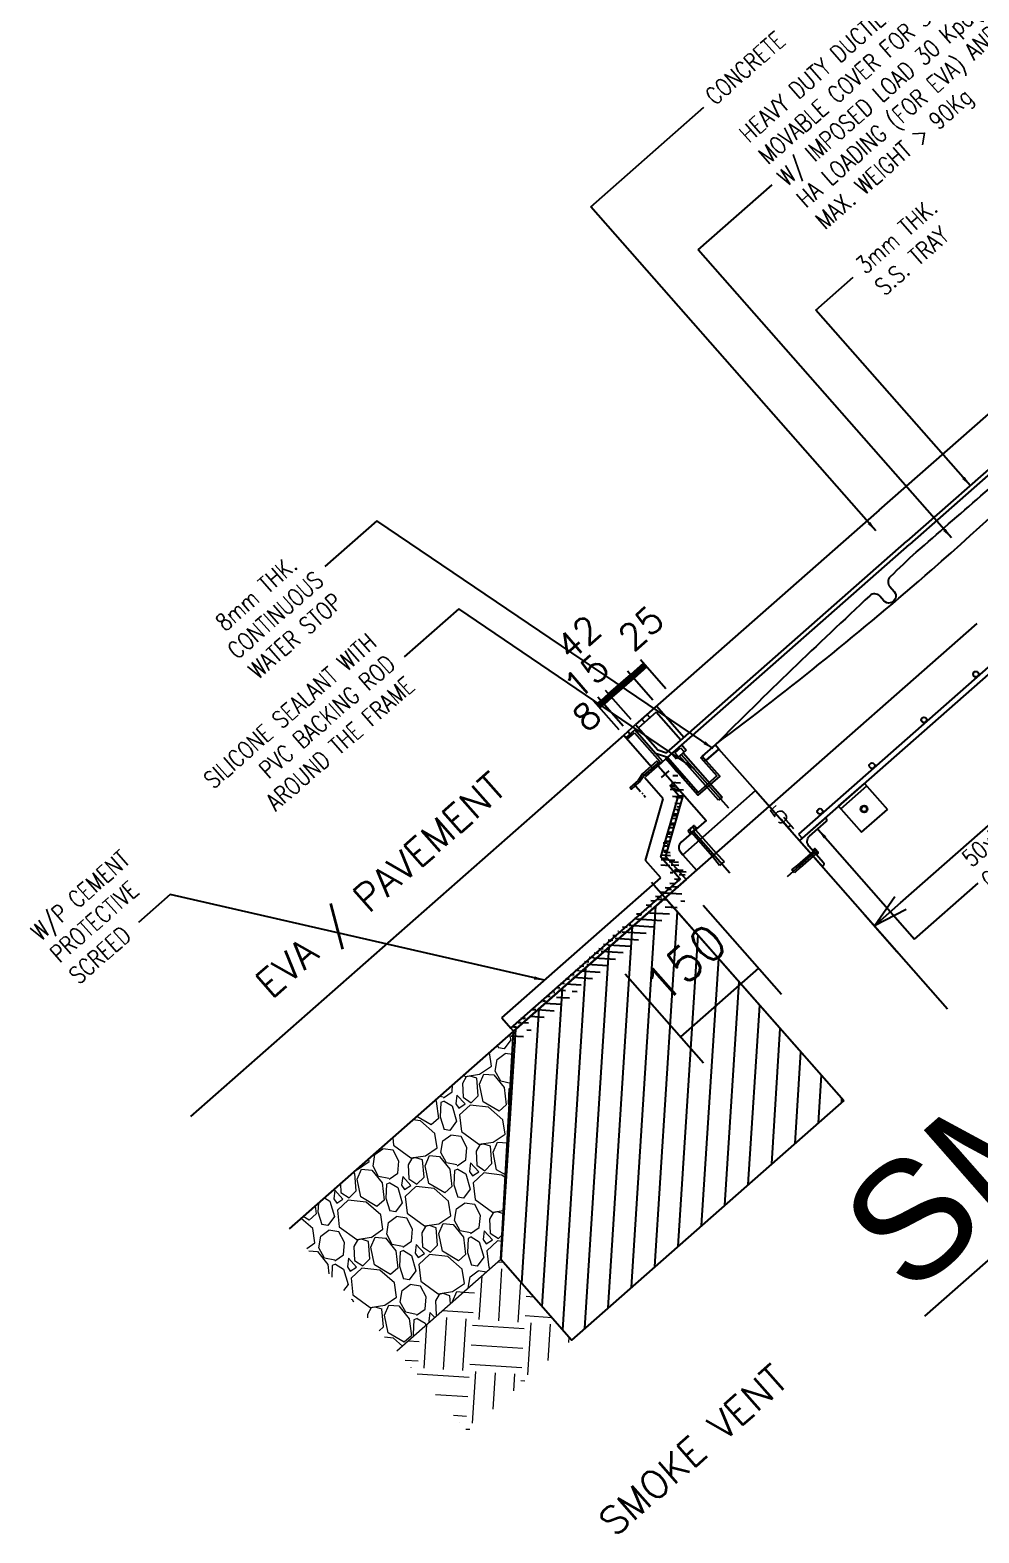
# Model space of a CAD drawing. Header units: millimetres. Extents: x 832728086 to 834530684, y 817551485 to 818349469.
# Drawn here: x 834490974 to 834492344, y 817820912 to 817823081 of the extents above; entities that cross this region are included whole.
import ezdxf

# ---------------------------------------------------------------- set-up
doc = ezdxf.new("R2010")
doc.units = ezdxf.units.MM
doc.header["$LTSCALE"] = 100
for name, pattern in [('CENTER2', [1.125, 0.75, -0.125, 0.125, -0.125]), ('Hidden', [9.524999999999999, 6.35, -3.175]), ('HIDDEN2', [4.762499999999999, 3.175, -1.5875])]:
    doc.linetypes.add(name, pattern=pattern)
for name, color, linetype in [('DETAIL', 3, 'Continuous'), ('DIM', 1, 'Continuous'), ('DLN0401_', 7, 'Continuous'), ('HATCH', 8, 'Continuous'), ('HATCH-1', 8, 'Continuous'), ('INTWALL', 7, 'Continuous'), ('MISC', 1, 'Continuous'), ('S_Dim', 1, 'Continuous'), ('SLAb', 3, 'Continuous'), ('STEEL', 6, 'Continuous'), ('TEXT', 7, 'Continuous'), ('TILE', 2, 'Continuous'), ('WATERPROOF', 2, 'Continuous')]:
    doc.layers.add(name, color=color, linetype=linetype)
doc.layers.add('HTCH-h', color=251, linetype='Continuous', lineweight=13)
doc.styles.add('romans', font='romans.shx')
doc.styles.get("Standard").update_dxf_attribs({"font": 'swiss.ttf'})
doc.styles.add('t-caad', font='romans.shx', dxfattribs={"width": 0.8})
doc.linetypes.add('2', pattern='A,0,-0.050412,0.142692,-0.012211,["I",romans,S=0.106667,R=0,X=0,Y=-0.05307899999999999],-0.1126', length=0.3179150000000001)
doc.dimstyles.new('10', dxfattribs={"dimtxt": 25, "dimasz": 15, "dimexe": 15, "dimexo": 10, "dimgap": 10, "dimtad": 1, "dimdec": 3, "dimrnd": 1, "dimdsep": 46, "dimtxsty": 'romans', "dimcen": 10, "dimclrt": 4, "dimaunit": 1, "dimadec": 4, "dimazin": 0, "dimtfac": 0.1875, "dimtdec": 3, "dimtix": 1, "dimtmove": 2, "dimatfit": 3, "dimfxl": 0, "dimtolj": 1, "dimarcsym": 0})
doc.dimstyles.new('DIM50', dxfattribs={"dimscale": 50, "dimtxt": 1.5, "dimasz": 1, "dimexe": 1, "dimexo": 1, "dimgap": 1, "dimtad": 1, "dimdec": 0, "dimrnd": 1, "dimzin": 12, "dimdsep": 46, "dimtxsty": 'romans', "dimblk": 'DIMARR', "dimcen": 1, "dimclrt": 2, "dimadec": 0, "dimazin": 3, "dimtfac": 1, "dimtdec": 0, "dimtix": 1, "dimtmove": 2, "dimatfit": 3, "dimldrblk": 'DIMARR', "dimfxl": 0, "dimtolj": 1, "dimtzin": 0, "dimarcsym": 0})

# ---------------------------------------------------------------- blocks, each defined once
blk = doc.blocks.new('*D60')
at = {"layer": 'Defpoints', "color": 0}
for p in [(834491912.9515682, 817821855.3489195), (834491800.3487238, 817821756.2499816), (834491913.3249946, 817821627.8787829)]:
    blk.add_point(p, dxfattribs=at)
at = {"layer": 'DIM', "color": 0, "lineweight": -2}
for p, q in [((834491945.9845475, 817821817.8146381), (834492058.9608183, 817821689.4434392)), ((834492025.927839, 817821726.9777207), (834491913.3249946, 817821627.8787829)), ((834491833.381703, 817821718.7157001), (834491946.3579738, 817821590.3445014))]:
    blk.add_line(p, q, dxfattribs=at)
at = {"layer": 'DIM', "color": 2, "insert": (834491920.076948, 817821733.729674), "char_height": 50, "attachment_point": 5, "rotation": 41.35019588645128, "style": 'romans'}
blk.add_mtext('\\A1;150', dxfattribs=at)
blk = doc.blocks.new('DIMARR')
for p, q in [((-0.999999999996362, 0.25), (3.637978807091713e-12, 0)), ((-0.999999999996362, 0), (3.637978807091713e-12, 0)), ((3.637978807091713e-12, 0), (-0.999999999996362, -0.25))]:
    blk.add_line(p, q)
blk = doc.blocks.new('*D61')
at = {"layer": 'Defpoints', "color": 0}
for p in [(834492895.2602952, 817822502.8662038), (834492943.4428352, 817822448.1179779), (834492145.1800619, 817821842.7394092)]:
    blk.add_point(p, dxfattribs=at)
at = {"layer": 'DIM', "color": 0, "lineweight": -2}
for p, q in [((834492928.2932744, 817822465.3319224), (834492976.4758146, 817822410.5836965)), ((834492230.8968835, 817821821.0241625), (834492905.9085538, 817822415.0849984)), ((834492178.2130413, 817821805.2051278), (834492226.3955815, 817821750.4569018))]:
    blk.add_line(p, q, dxfattribs=at)
at = {"layer": 'DIM', "color": 0, "lineweight": -2, "xscale": 50, "yscale": 50, "zscale": 50}
for p, rotation in [((834492943.4428352, 817822448.1179779), 41.35019604030392), ((834492193.3626021, 817821787.991183), 221.350196040304)]:
    blk.add_blockref('DIMARR', p, dxfattribs=dict(at, rotation=rotation))
at = {"layer": 'DIM', "color": 2, "insert": (834492518.8532497, 817822174.3560026), "char_height": 50, "attachment_point": 5, "rotation": 41.35019604030393, "style": 'romans'}
blk.add_mtext('\\A1;1000', dxfattribs=at)
blk = doc.blocks.new('*D62')
at = {"layer": 'Defpoints', "color": 0}
for p in [(834492068.4563578, 817821929.9180176), (834492083.6010239, 817821920.2778281), (834492079.8475958, 817821916.9745302)]:
    blk.add_point(p, dxfattribs=at)
at = {"layer": 'DIM', "color": 0, "lineweight": -2}
for p, q in [((834492073.2410002, 817821924.4813867), (834492058.5464642, 817821941.1783022)), ((834492076.9944283, 817821927.7846845), (834492062.2998924, 817821944.4816)), ((834492072.2097859, 817821933.2213155), (834492068.4563578, 817821929.9180176))]:
    blk.add_line(p, q, dxfattribs=at)
at = {"layer": 'DIM', "color": 4, "insert": (834492055.4682316, 817821948.4600933), "char_height": 25, "attachment_point": 5, "rotation": 41.35019490469084, "style": 'romans'}
blk.add_mtext('\\A1;5', dxfattribs=at)
blk = doc.blocks.new('*D66')
at = {"layer": 'Defpoints', "color": 0}
for p in [(834491843.2986602, 817822147.9162903), (834491898.8268702, 817822122.6623927), (834491880.0597295, 817822106.1459031)]:
    blk.add_point(p, dxfattribs=at)
at = {"layer": 'DIM', "color": 0, "lineweight": 200}
blk.add_line((834491862.0658009, 817822164.4327799), (834491843.2986602, 817822147.9162903), dxfattribs=at)
at = {"layer": 'DIM', "color": 0, "lineweight": -2}
for p, q in [((834491892.2202744, 817822130.169249), (834491855.4592052, 817822171.9396362)), ((834491873.4531337, 817822113.6527594), (834491836.6920644, 817822155.4231466))]:
    blk.add_line(p, q, dxfattribs=at)
at = {"layer": 'DIM', "color": 2, "insert": (834491856.274768, 817822217.616292), "char_height": 37.5, "attachment_point": 5, "rotation": 41.35019565127541, "style": 'romans'}
blk.add_mtext('\\A1;25', dxfattribs=at)
blk = doc.blocks.new('*D67')
at = {"layer": 'Defpoints', "color": 0}
for p in [(834491811.7698634, 817822120.1685871), (834491880.0597296, 817822106.1459032), (834491848.5309331, 817822078.3982006)]:
    blk.add_point(p, dxfattribs=at)
at = {"layer": 'DIM', "color": 0, "lineweight": 200}
blk.add_line((834491843.2986594, 817822147.91629), (834491811.7698634, 817822120.1685871), dxfattribs=at)
at = {"layer": 'DIM', "color": 0, "lineweight": -2}
for p, q in [((834491873.4531336, 817822113.6527594), (834491836.6920636, 817822155.4231462)), ((834491841.9243373, 817822085.9050568), (834491805.1632674, 817822127.6754433))]:
    blk.add_line(p, q, dxfattribs=at)
at = {"layer": 'DIM', "color": 2, "insert": (834491765.9709101, 817822203.9948379), "char_height": 37.5, "attachment_point": 5, "rotation": 41.35019658789784, "style": 'romans'}
blk.add_mtext('\\A1;42', dxfattribs=at)
blk = doc.blocks.new('*D68')
at = {"layer": 'Defpoints', "color": 0}
for p in [(834491800.5095787, 817822110.258693), (834491848.5309331, 817822078.3982006), (834491837.2706487, 817822068.4883064)]:
    blk.add_point(p, dxfattribs=at)
at = {"layer": 'DIM', "color": 0, "lineweight": -2}
for p, q in [((834491830.6640527, 817822075.9951626), (834491793.9029828, 817822117.7655492)), ((834491841.9243373, 817822085.9050568), (834491805.1632674, 817822127.6754433))]:
    blk.add_line(p, q, dxfattribs=at)
at = {"layer": 'DIM', "color": 0, "lineweight": 200}
blk.add_line((834491811.7698632, 817822120.1685871), (834491800.5095787, 817822110.258693), dxfattribs=at)
at = {"layer": 'DIM', "color": 2, "insert": (834491777.2358637, 817822148.0561359), "char_height": 37.5, "attachment_point": 5, "rotation": 41.35019658789784, "style": 'romans'}
blk.add_mtext('\\A1;15', dxfattribs=at)
blk = doc.blocks.new('*D69')
at = {"layer": 'Defpoints', "color": 0}
for p in [(834491794.5040938, 817822104.9734168), (834491831.2651638, 817822063.2030302), (834491837.2706487, 817822068.4883064)]:
    blk.add_point(p, dxfattribs=at)
at = {"layer": 'DIM', "color": 0, "lineweight": -2}
for p, q in [((834491830.6640527, 817822075.9951626), (834491793.9029826, 817822117.7655495)), ((834491824.6585679, 817822070.7098864), (834491787.8974979, 817822112.480273))]:
    blk.add_line(p, q, dxfattribs=at)
at = {"layer": 'DIM', "color": 0, "lineweight": 200}
blk.add_line((834491800.5095785, 817822110.2586933), (834491794.5040938, 817822104.9734168), dxfattribs=at)
at = {"layer": 'DIM', "color": 2, "insert": (834491777.7899852, 817822090.2637489), "char_height": 37.5, "attachment_point": 5, "rotation": 41.35019658789784, "style": 'romans'}
blk.add_mtext('\\A1;8', dxfattribs=at)

msp = doc.modelspace()

# ---------------------------------------------------------------- hatches: boundary and pattern name
at = {"layer": 'HATCH'}
h = msp.add_hatch(dxfattribs=at)
h.set_pattern_fill('ANSI31', color=1, scale=10)
h.set_pattern_definition([(86.35019582799566, (834261456.5050299, 817678850.0272275), (-31.68560372698276, 2.021142364262367), [])])
h.paths.add_polyline_path([(834492148.9489068, 817821535.7292299), (834491756.1099961, 817821190.0015622), (834491653.8049632, 817821306.2473866), (834491672.4102862, 817821635.6618803), (834491891.3922143, 817821828.3823804)])
at = {"layer": 'HATCH-1'}
h = msp.add_hatch(dxfattribs=at)
h.set_pattern_fill('AR-RROOF', color=256, scale=10, angle=176.3501958279956, style=0)
h.set_pattern_definition([(176.3501958279956, (746967577.9621644, -348256824.5634261), (-22.59195923263762, -8.579241110426945), [149.9999999999999, -19.99999999999999, 49.99999999999997, -9.999999999999993]), (176.3501958279956, (746967564.3708498, -348256828.7066332), (9.133065947248445, -13.90960482555888), [29.99999999999999, -3.299999999999998, 59.99999999999997, -7.499999999999996]), (176.3501958279956, (746967572.4312124, -348256832.7278961), (-52.32104087066651, -3.376193449736739), [79.99999999999994, -13.99999999999999, 39.99999999999997, -9.999999999999993])])
h.paths.add_polyline_path([(834491891.6899583, 817821888.5896167), (834491917.2104583, 817821977.6553458), (834491903.0062773, 817821993.7950866), (834491898.5021633, 817821989.831129), (834491910.538879, 817821976.1542072), (834491885.0183792, 817821887.0884784), (834491912.9515684, 817821855.3489195), (834491668.446329, 817821640.1659943), (834491672.4102863, 817821635.6618805), (834491921.4196393, 817821854.808763)])
at = {"layer": 'HTCH-h'}
h = msp.add_hatch(dxfattribs=at)
h.set_pattern_fill('GRAVEL', color=256, scale=100, angle=101.3501958279957)
h.set_pattern_definition([(329.3629833319957, (834548859.4824283, 817873525.5917382), (1039.842490137415, -607.2294423896385), [13.45359999999998, -1331.908804707367]), (286.3199365559956, (834548871.058101, 817873518.7358065), (-334.2104636239004, 1156.850623894154), [23.0868, -2285.592476122999]), (233.8606429059957, (834548877.5455052, 817873496.5792365), (881.6817107445736, 1196.92830233833), [16.2788, -1611.60325960997]), (8.623884833995618, (834548909.7319721, 817873463.2621037), (-1980.565751356335, -295.5660747689532), [21.02379999999999, -2081.355804162898]), (34.18385000599566, (834548930.5180722, 817873466.4145696), (-1078.128556595053, -726.387510530208), [20.6155, -2040.93731280883]), (98.62388483399553, (834548947.5720407, 817873477.9974087), (295.5660747689527, -1980.565751356335), [21.0238, -2081.3558041629]), (139.0444362946956, (834548944.4195747, 817873498.7835089), (1236.289335987872, -1077.770234197745), [27.80289999999999, -2752.484854891599]), (173.6055242028957, (834548923.4223366, 817873517.0075586), (-2294.737375758149, 253.3384619409608), [26.2488, -2598.63214968134]), (222.7797614429957, (834548897.3368298, 817873519.9309703), (-1117.131267847297, -1040.20081253472), [21.09499999999996, -2088.407310972895]), (276.5865541369956, (834548881.8537195, 817873505.6036085), (-118.4414233459611, 1098.167395817131), [24.08319999999999, -1180.076257879229]), (323.7476336259957, (834548884.6161584, 817873481.6793753), (1314.653080889672, -960.0454556463872), [31.1448, -3083.33750047949]), (240.1642706619956, (834548891.2287031, 817873560.522728), (-450.5019525860296, -804.3929330347075), [10.6301, -1052.38448127347]), (272.8194302179957, (834548885.9400462, 817873551.3015509), (-59.75819526894122, 1313.936436095064), [20.2237, -2002.1511416157]), (326.3501958279956, (834548886.9348216, 817873531.102283), (98.04426172657121, 19.68051682477531), [14.1421, -127.27925623731]), (304.5487863419957, (834548876.5471464, 817873521.8775227), (-294.4911075770361, 450.860274983335), [7.6158, -753.96151058639]), (33.15160531399566, (834548880.8661104, 817873515.6048398), (-274.4522683549729, -157.0858122008787), [10.7703, -527.74618071345]), (132.3139523600955, (834548889.8833159, 817873521.4946619), (-255.1300739274845, 254.7717515301856), [17.49289999999997, -565.6022894845291]), (262.9152470049956, (834548878.1072549, 817873534.4300548), (58.68322807702201, 215.7690402779329), [12.6491, -303.5786660168398]), (117.7397361619957, (834548892.2808102, 817873458.739168), (-490.9379534275033, 921.4010667914438), [17.72, -1754.28451466694]), (171.6963717698956, (834548884.0329093, 817873474.4226667), (1157.208946291819, -175.6913618338209), [14.86609999999998, -1471.740774731897]), (34.54878634199562, (834548858.4984025, 817873530.4939513), (-450.8602749833353, -294.4911075770356), [15.2315, -746.34581058639]), (84.96065549399566, (834548871.0437682, 817873539.1318794), (-97.32761693197187, -1039.484167740105), [17.72, -1754.2845146669]), (80.79415060799566, (834548953.0682524, 817873470.9410884), (-97.68593932927402, -529.5823422824462), [17.08799999999999, -837.3123745317497]), (36.12533639699566, (834548955.8020254, 817873487.8090013), (-980.0842948684724, -706.7069937054324), [14.3178, -1417.4643063276]), (168.1516053143957, (834548956.345859, 817873551.1549108), (-529.5823422824388, 97.6859393292711), [15.2315, -746.34581058639]), (118.7042204642956, (834548941.4388314, 817873554.2822942), (648.0237656284032, -1195.853335146403), [16.76309999999996, -1659.542361423998]), (170.7941506083957, (834548965.9893123, 817873503.1132226), (529.5823422824378, -97.68593932927396), [8.544, -845.85637453175]), (202.6601283019957, (834548957.5266901, 817873545.2722551), (-372.4965300815364, -176.766329025681), [5.09899999999999, -504.8029513592793]), (267.3139523599957, (834548952.8212821, 817873543.3077867), (39.00271125224882, 313.8133020045059), [20.61549999999999, -391.6950625617699]), (287.3592017849956, (834548951.8551724, 817873522.7149085), (-294.8494299743434, 960.7621004410062), [19.105, -1891.39231745428]), (45.04026335399569, (834548898.7072995, 817873523.2659085), (-176.4080066283778, -137.4052953761295), [14.42219999999999, -346.1329275463999]), (94.50742241499553, (834548908.8981695, 817873533.4711114), (-138.4802625680421, 1706.113483001378), [25.17939999999999, -2492.756262402829]), (162.2955917288957, (834548906.9193681, 817873558.5725924), (765.0318993851482, -254.4134291328726), [10.2956, -1019.2674140987]), (191.3501958279956, (834548897.1113588, 817873561.7035589), (-78.36374490180117, -117.7247785513544), [6, -94]), (221.6066329919956, (834548949.307455, 817873520.1636077), (607.5877647869385, 529.9406646797486), [13.8924, -1375.35199894498]), (149.3629833321956, (834548938.9197797, 817873510.9388474), (-1039.842490137411, 607.2294423896332), [26.90719999999999, -1318.45520470737]), (101.3501958279956, (834548915.7684343, 817873524.6507112), (-117.7247785513544, 78.36374490180116), [26, -73.99999999999999]), (66.65504229699575, (834548910.6515, 817873550.1422192), (489.5046638382581, 1118.206235039224), [15.81139999999998, -1565.327430084197]), (355.4047999269957, (834548916.9170163, 817873564.6592197), (411.8575637310889, -19.32219442747487), [14.5602, -713.45078892805]), (308.9961711919956, (834548931.4304336, 817873563.4927216), (1354.372436936537, -1666.035804557206), [23.7065, -2346.94741822594]), (276.7762745679956, (834548946.3482109, 817873545.0682834), (157.8024569955177, -1294.255919270283), [25.07989999999996, -2482.907340796884])])
h.paths.add_polyline_path([(834491348.4161769, 817821350.5227959), (834491672.4102863, 817821635.661881), (834491653.8049634, 817821306.2473867), (834491503.6678375, 817821174.1154699)])
h = msp.add_hatch(dxfattribs=at)
h.set_pattern_fill('EARTH', color=256, scale=300, angle=86.35019582799566)
h.set_pattern_definition([(86.35019582799566, (834548971.6966622, 817873474.6803867), (-70.07353077807969, 79.62223486120897), [74.99999999999994, -74.99999999999994]), (86.35019582799566, (834548943.6287061, 817873476.4707687), (-70.07353077807969, 79.62223486120897), [74.99999999999994, -74.99999999999994]), (86.35019582799566, (834548915.5607501, 817873478.2611507), (-70.07353077807969, 79.62223486120897), [74.99999999999994, -74.99999999999994]), (176.3501958279956, (834548906.8015587, 817873488.21393), (-79.62223486120897, -70.07353077807966), [74.99999999999994, -74.99999999999994]), (176.3501958279956, (834548908.5919408, 817873516.2818861), (-79.62223486120897, -70.07353077807966), [74.99999999999994, -74.99999999999994]), (176.3501958279956, (834548910.3823228, 817873544.3498422), (-79.62223486120897, -70.07353077807966), [74.99999999999994, -74.99999999999994])])
h.paths.add_polyline_path([(834491653.8049634, 817821306.2473867), (834491503.6678375, 817821174.1154699), (834491605.9728703, 817821057.8696456), (834491756.1099962, 817821190.0015624)])
at = {"layer": 'S_Dim'}
h = msp.add_hatch(dxfattribs=at)
h.set_pattern_fill('ANSI31', color=256, scale=20, angle=41.35019582799567)
h.set_pattern_definition([(86.35019582799566, (834546317.4688022, 817871138.761055), (-2.494929427321478, 0.1591450680521549), [])])
edge = h.paths.add_edge_path()
edge.add_line((834491908.0979698, 817822010.7141472), (834491892.1344656, 817822028.8529489))
edge.add_line((834491892.1344656, 817822028.8529489), (834491894.3865224, 817822030.8349278))
edge.add_line((834491894.3865224, 817822030.8349278), (834491910.3500267, 817822012.696126))
edge.add_arc((834491857.7763145, 817821968.4198825), 68.7341323557478, 400.1032308375387, 411.2324132561381)
edge.add_arc((834491900.1035016, 817822021.1934843), 1.084089852556592, 48.97586889380187, 100.9448046925664)
edge.add_arc((834491901.4227384, 817822022.0617073), 1.537627832590114, 172.6710796053999, 212.4933578094806)
edge.add_arc((834491960.1664361, 817822058.4473155), 70.63696288606852, 211.7895669036399, 222.5126838740668)

# ---------------------------------------------------------------- linework, layer by layer
at = {"layer": 'DETAIL', "color": 1, "linetype": 'Hidden', "ltscale": 5}
msp.add_line((834492341.34929, 817822224.3783104), (834492041.5293403, 817821960.5142968), dxfattribs=at)
at = {"layer": 'HATCH', "color": 1, "elevation": -0.0005499784795256896}
msp.add_lwpolyline([(834492148.9489068, 817821535.7292299), (834491756.1099961, 817821190.0015622), (834491653.8049632, 817821306.2473866), (834491672.4102862, 817821635.6618803), (834491891.3922143, 817821828.3823804)], close=True, dxfattribs=at)
at = {"layer": 'HTCH-h'}
msp.add_line((834491653.8049634, 817821306.2473867), (834491503.6678375, 817821174.1154699), dxfattribs=at)
at = {"layer": 'MISC', "linetype": 'Hidden'}
for p, q in [((834491915.0303773, 817822049.0030663), (834491921.6369731, 817822041.4962102)), ((834491900.7673503, 817822036.4505342), (834491907.3739462, 817822028.943678)), ((834491904.9314874, 817822037.7735186), (834491913.1890293, 817822045.0407737)), ((834491904.9314874, 817822037.7735186), (834491910.3766887, 817822031.5863163)), ((834491921.6369731, 817822041.4962102), (834491907.3739462, 817822028.943678)), ((834491913.1890293, 817822045.0407737), (834491918.6342306, 817822038.8535718)), ((834491914.5054597, 817822035.219944), (834491982.4087508, 817821958.0636808)), ((834491932.2269824, 817821924.2652341), (834491984.7611152, 817821864.5724369)), ((834492107.0544393, 817821893.6284882), (834492067.2592412, 817821858.6057329))]:
    msp.add_line(p, q, dxfattribs=at)
at = {"layer": 'MISC', "linetype": 'Hidden', "ltscale": 0.5}
for p, q in [((834491968.0341245, 817821969.0993571), (834491911.8780599, 817822032.9076356)), ((834491917.1328593, 817822037.5322528), (834491973.2889241, 817821973.7239742)), ((834491973.2889241, 817821973.7239742), (834491968.0341245, 817821969.0993571))]:
    msp.add_line(p, q, dxfattribs=at)
at = {"layer": 'MISC'}
for p, q in [((834491924.4195706, 817821924.0547048), (834491927.0622089, 817821921.0519623)), ((834491931.6411102, 817821931.742316), (834491924.8849394, 817821925.7963798)), ((834491937.1964649, 817821929.9708667), (834491925.9361805, 817821920.0609729)), ((834491925.9361805, 817821920.0609729), (834491926.5968401, 817821919.3102872)), ((834491937.8571246, 817821929.220181), (834491926.5968401, 817821919.3102872)), ((834491926.6716275, 817821926.0366836), (834491929.3142658, 817821923.033941)), ((834491931.1757413, 817821930.000641), (834491933.8183796, 817821926.9978986)), ((834491933.4277982, 817821931.9826198), (834491936.0704365, 817821928.9798772)), ((834491937.1964649, 817821929.9708667), (834491937.8571246, 817821929.220181)), ((834492104.2515985, 817821897.822356), (834492103.7511414, 817821897.3819163)), ((834492110.3577373, 817821889.87506), (834492103.7511414, 817821897.3819163)), ((834492110.8581944, 817821890.3154997), (834492104.2515985, 817821897.822356)), ((834492106.9140865, 817821898.8334293), (834492104.912258, 817821897.0716703)), ((834492108.2354057, 817821897.3320581), (834492106.2335773, 817821895.570299)), ((834492112.0391606, 817821894.0190696), (834492108.0752032, 817821898.5231833)), ((834492110.878044, 817821894.3293155), (834492108.8762156, 817821892.5675566)), ((834492112.1993631, 817821892.8279443), (834492110.1975348, 817821891.0661854)), ((834492110.8581944, 817821890.3154997), (834492110.3577373, 817821889.87506))]:
    msp.add_line(p, q, dxfattribs=at)
at = {"layer": 'MISC', "linetype": 'Hidden', "ltscale": 0.5}
for points in [[(834491934.854382, 817821926.5775427), (834491964.5898981, 817821892.7900594), (834491976.2625005, 817821880.7794434), (834491969.7652769, 817821875.0613999), (834491959.3350986, 817821888.1654425), (834491929.5995826, 817821921.9529256)], [(834492108.5959784, 817821891.8768883), (834492086.0709896, 817821872.0532109), (834492078.0639122, 817821864.2714759), (834492074.2518833, 817821868.6029583), (834492082.9879115, 817821875.5564106), (834492105.5129002, 817821895.3800879)]]:
    msp.add_lwpolyline(points, dxfattribs=at)
at = {"layer": 'MISC'}
for radius in [5, 4]:
    msp.add_circle((834492178.369574, 817821956.3911484), radius, dxfattribs=at)
for centre, radius, start, end in [((834491925.9585114, 817821924.5765157), 1.625000000000022, 63.97006240434159, 198.7303266395174), ((834491931.5663227, 817821925.0159198), 5.000000000000023, 94.4802984061091, 168.2200964057484), ((834491932.714682, 817821930.5224519), 1.625000000000022, 63.97006240434159, 198.7303266395174), ((834492107.2619604, 817821897.8074688), 1.083333333333348, 333.9700624048865, 108.7303266395447), ((834492107.5548965, 817821894.0689278), 3.333333333333349, 4.480298406174147, 78.22009640600916), ((834492111.2259178, 817821893.303355), 1.083333333333348, 333.9700624048865, 108.7303266395447)]:
    msp.add_arc(centre, radius, start, end, dxfattribs=at)
at = {"layer": 'S_Dim'}
msp.add_lwpolyline([(834491908.0979698, 817822010.7141472), (834491892.1344656, 817822028.8529489), (834491894.3865224, 817822030.8349278), (834491910.3500267, 817822012.696126, 0.04859842497049353), (834491900.815073, 817822022.0113577, 0.2307254279806349), (834491899.8976728, 817822022.2578552, 0.1755275223259087), (834491900.1258205, 817822021.2356908, 0.04682259662304953), (834491908.0979698, 817822010.7141472, 0.2399145852774907)], format="xyb", dxfattribs=at)
msp.add_lwpolyline([(834491672.410286, 817821635.6618807), (834491348.4161769, 817821350.5227959)], dxfattribs=at)
msp.add_ellipse((834491909.2239983, 817822011.7051365), major_axis=(9.306053200644598, -10.57416039045115), ratio=0.1064886858618695, dxfattribs=at)
at = {"layer": 'SLAb'}
for p, q in [((834492021.7095528, 817821983.0348656), (834492299.0860329, 817821667.8611462)), ((834492041.5293403, 817821960.5142968), (834491672.4102864, 817821635.6618804)), ((834491916.6135647, 817821890.5425237), (834491936.4333521, 817821868.0219549)), ((834491871.5724267, 817821850.9029491), (834492148.9489068, 817821535.7292297))]:
    msp.add_line(p, q, dxfattribs=at)
at = {"layer": 'STEEL', "color": 0}
for p, q in [((834492733.9901086, 817822777.7416674), (834492239.9159516, 817822342.9194006)), ((834492740.5545174, 817822775.5261455), (834492243.8799092, 817822338.4152868)), ((834491893.0230162, 817822037.6276335), (834492239.9159516, 817822342.9194006)), ((834491894.3865224, 817822030.8349278), (834492243.8799092, 817822338.4152868)), ((834491837.2706486, 817822068.4883066), (834491848.5309331, 817822078.3982006)), ((834491847.3301172, 817822070.680815), (834491840.5739466, 817822064.7348785)), ((834491877.331688, 817822036.5910224), (834491847.3301172, 817822070.680815)), ((834491848.5309331, 817822078.3982006), (834491880.7736628, 817822041.7618535)), ((834491840.5739466, 817822064.7348785), (834491837.2706486, 817822068.4883066)), ((834491894.3865224, 817822030.8349278), (834491877.331688, 817822036.5910224)), ((834491880.7736628, 817822041.7618535), (834491893.0230162, 817822037.6276335))]:
    msp.add_line(p, q, dxfattribs=at)
at = {"layer": 'STEEL'}
for p, q in [((834492528.4783244, 817822311.803175), (834492083.6010239, 817821920.277828)), ((834491882.3755524, 817822020.2643744), (834491892.1344656, 817822028.852949)), ((834491968.2577833, 817822042.5625486), (834491969.3839536, 817822042.4907131)), ((834492141.4342948, 817821960.5185136), (834492178.9685762, 817821993.5514928)), ((834492144.7375926, 817821956.7650856), (834492182.2718741, 817821989.7980647)), ((834492178.9685762, 817821993.5514928), (834492212.0015552, 817821956.0172113)), ((834492141.4342947, 817821960.5185137), (834492174.4672738, 817821922.9842322)), ((834492174.4672738, 817821922.9842322), (834492212.0015553, 817821956.0172114)), ((834492083.601024, 817821920.2778281), (834492088.8863007, 817821914.2723428)), ((834491916.6135646, 817821890.5425239), (834491913.3102667, 817821894.2959518))]:
    msp.add_line(p, q, dxfattribs=at)
at = {"layer": 'STEEL', "color": 9, "linetype": 'HIDDEN2', "ltscale": 0.8}
for p, q in [((834491878.0182021, 817822096.3565125), (834491852.4948906, 817822073.8940868)), ((834491869.0099745, 817822088.4285977), (834491865.0460169, 817822092.9327112)), ((834491913.6938195, 817822055.8194888), (834491878.0182021, 817822096.3565125)), ((834491918.1979333, 817822059.7834462), (834491878.5583583, 817822104.824584)), ((834491861.5031182, 817822081.8220018), (834491857.5391607, 817822086.3261155))]:
    msp.add_line(p, q, dxfattribs=at)
at = {"layer": 'STEEL', "color": 3, "linetype": 'CENTER2', "ltscale": 0.2}
for p, q in [((834491896.3662059, 817822011.3938347), (834491885.4179587, 817822001.7585571)), ((834491845.6969757, 817821993.2127624), (834491862.9284652, 817821973.6331908))]:
    msp.add_line(p, q, dxfattribs=at)
at = {"layer": 'STEEL'}
for points in [[(834492253.7898029, 817822327.1550024, -0.002767715747079294), (834492441.1045284, 817822489.4652658, -0.4078325418431395), (834492455.0525049, 817822488.4225498), (834492461.3538839, 817822481.2625012, 0.9999999999999999), (834492476.3675965, 817822494.475693), (834492470.7077233, 817822500.9068197, -0.4220572774229585), (834492471.8114371, 817822515.1932329, -0.009424725489525075), (834492713.6517437, 817822709.2219919), (834492734.6709415, 817822727.7204603), (834492757.7940267, 817822701.4464632), (834492784.8187095, 817822725.2302083), (834492740.5545174, 817822775.5261455), (834492243.8799092, 817822338.4152868)], [(834492253.7898029, 817822327.1550024, 0.01323815850796115), (834492216.176433, 817822291.5116936, 0.4078325418431395), (834492215.4384985, 817822277.5442759), (834492221.7398775, 817822270.3842274, -0.9999999999999999), (834492206.7261649, 817822257.1710356), (834492201.0662917, 817822263.6021625, 0.4220572774229585), (834492186.7554299, 817822264.3225945, 0.009424725489525075), (834491963.5715095, 817822049.095201), (834491942.5523118, 817822030.5967326), (834491965.6753973, 817822004.3227357), (834491938.6507145, 817821980.5389906), (834491894.3865224, 817822030.8349278), (834492243.8799092, 817822338.4152868)]]:
    msp.add_lwpolyline(points, format="xyb", dxfattribs=at)
msp.add_lwpolyline([(834492533.7636012, 817822305.7976899), (834492088.8863007, 817821914.2723429)], dxfattribs=at)
at = {"layer": 'STEEL', "ltscale": 4}
msp.add_lwpolyline([(834491847.0600393, 817822066.4467794), (834491883.3963163, 817822025.1590698), (834491861.626433, 817822005.9999418), (834491863.6084118, 817822003.747885), (834491887.6303519, 817822024.8889916), (834491847.3301173, 817822070.680815), (834491834.5684617, 817822059.4496019), (834491836.5504403, 817822057.197545)], close=True, dxfattribs=at)
at = {"layer": 'STEEL', "color": 0}
for points in [[(834491916.6135647, 817821890.5425237), (834492021.7095528, 817821983.0348656), (834491968.8567861, 817822043.0897161), (834491950.0896454, 817822026.5732263), (834491969.9094329, 817822004.0526575), (834491938.3806365, 817821976.3049549), (834491892.1344656, 817822028.8529489), (834491880.8741812, 817822018.9430552), (834491950.2434374, 817821940.1210642), (834491914.2105272, 817821908.4094039, 0.414213562373095), (834491913.3102667, 817821894.2959518, 1.192092913271381e-08)], [(834492118.1658517, 817821873.4347634), (834492119.6672232, 817821874.7560827, 0.4142135626723716), (834492119.9373013, 817821878.9901183), (834492098.7961942, 817821903.0120585, -0.4142135630714069), (834492099.6964546, 817821917.1255107), (834492123.7183949, 817821938.2666173, 0.4142135643682716), (834492123.988473, 817821942.5006529), (834492122.6671541, 817821944.0020242), (834492085.1328725, 817821910.969045)]]:
    msp.add_lwpolyline(points, format="xyb", close=True, dxfattribs=at)
at = {"layer": 'STEEL', "linetype": '2', "ltscale": 0.5, "const_width": 2}
msp.add_lwpolyline([(834491800.3487238, 817821756.2499818), (834491912.9515681, 817821855.3489194), (834491885.0183791, 817821887.0884783), (834491910.5388792, 817821976.1542072), (834491898.5021634, 817821989.831129), (834491903.0062772, 817821993.7950866), (834491880.8741812, 817822018.9430552)], dxfattribs=at)
at = {"layer": 'STEEL', "color": 0}
msp.add_lwpolyline([(834491854.2871352, 817821995.5444632), (834491860.7099478, 817822005.1933664), (834491881.3320413, 817822023.3423533), (834491879.3500625, 817822025.5944101), (834491858.4314792, 817822007.1844898), (834491852.0086676, 817821997.5355879), (834491840.6072354, 817821987.5014735), (834491842.5892142, 817821985.2494165)], close=True, dxfattribs=at)
for centre in [(834492339.944928, 817822151.208127), (834492339.944928, 817822151.208127), (834492264.8763651, 817822085.1421686), (834492189.8078022, 817822019.0762103), (834492114.7392392, 817821953.0102519)]:
    msp.add_circle(centre, 4, dxfattribs=at)
at = {"layer": 'STEEL'}
for centre, radius, start, end in [((834484459.6353879, 817831125.3190444), 11787.85047972805, 311.5366916342882, 314.4324220202426), ((834488787.8044118, 817826304.4961029), 5309.481885999331, 306.7569125749102, 311.0717513392918)]:
    msp.add_arc(centre, radius, start, end, dxfattribs=at)
at = {"layer": 'TILE'}
for p, q in [((834492200.2763766, 817822387.9605384), (834492699.2030417, 817822827.0533757)), ((834492200.2763766, 817822387.9605384), (834491848.5309331, 817822078.3982006)), ((834491831.2651637, 817822063.2030302), (834491205.7137071, 817821512.6708915)), ((834491831.2651635, 817822063.2030301), (834491205.7137071, 817821512.6708915)), ((834491831.2651637, 817822063.2030302), (834491874.8686962, 817822013.6577786))]:
    msp.add_line(p, q, dxfattribs=at)
at = {"layer": 'WATERPROOF'}
for p, q in [((834491888.3002815, 817821971.1504133), (834491861.3563546, 817822001.7659059)), ((834491862.7797817, 817821882.0846846), (834491888.3002815, 817821971.1504133)), ((834491884.724664, 817821857.1494404), (834491862.7797817, 817821882.0846846)), ((834491655.2331372, 817821655.1797067), (834491884.724664, 817821857.1494404)), ((834491655.2331372, 817821655.1797067), (834491668.446329, 817821640.1659943))]:
    msp.add_line(p, q, dxfattribs=at)
for points in [[(834491840.5739466, 817822064.7348785), (834491834.5684617, 817822059.4496019), (834491831.2651637, 817822063.2030302), (834491837.2706486, 817822068.4883068)], [(834491950.0896454, 817822026.5732263), (834491968.8567861, 817822043.0897161), (834491963.5715095, 817822049.095201), (834491944.8043686, 817822032.5787114)], [(834491672.4102861, 817821635.6618807), (834491668.446329, 817821640.1659943), (834491912.9515681, 817821855.3489194), (834491885.0183791, 817821887.0884783), (834491910.5388792, 817821976.1542072), (834491898.5021634, 817821989.831129), (834491903.0062773, 817821993.7950866), (834491917.2104582, 817821977.6553457), (834491891.6899583, 817821888.5896167), (834491921.4196395, 817821854.8087633), (834491672.4102863, 817821635.6618805)]]:
    msp.add_lwpolyline(points, close=True, dxfattribs=at)

# ---------------------------------------------------------------- texts
at = {"layer": 'DLN0401_', "color": 3}
msp.add_text("%%USMOKE VENT SECTION DETAIL 'X' - 'X'", height=168.7499999999999, rotation=41.35019467261039, dxfattribs=at).set_placement((834492243.6097425, 817821249.6796539))
at = {"layer": 'INTWALL', "color": 3, "style": 'romans'}
for s, p in [('EVA / PAVEMENT', (834491322.4845395, 817821681.3931445)), ('EVA / PAVEMENT', (834491322.4845395, 817821681.3931445)), ('SMOKE VENT', (834491818.1863934, 817820904.4227023))]:
    msp.add_text(s, height=40, rotation=41.35019658668386, dxfattribs=at).set_placement(p)
at = {"layer": 'TEXT', "char_height": 25, "attachment_point": 1, "rotation": 41.35019582799567, "style": 't-caad'}
for s, insert in [('HEAVY DUTY DUCTILE IRON\\PMOVABLE COVER FOR SOMKE VENT\\PW/ IMPOSED LOAD 30 Kpa(FOR PEDESTRIAN)\\PHA LOADING (FOR EVA) AND\\PMAX. WEIGHT > 90Kg', (834491995.6345667, 817822935.5659047, 0.0005499784795256896)), ('CONCRETE', (834491946.6587864, 817822989.9173319, 0.0005499784795256896)), ('3mm THK.  \\PS.S. TRAY', (834492163.8925245, 817822746.305493, 0.0005499784795256896))]:
    msp.add_mtext(s, dxfattribs=dict(at, insert=insert))
at = {"layer": 'TEXT', "char_height": 25, "rotation": 41.35019582799567, "style": 't-caad'}
for s, insert, width, attachment_point in [('8mm THK.  CONTINUOUS WATER STOP', (834491355.9018291, 817822332.9352474), 183.8095238208771, 3), ('SILICONE SEALANT WITH PVC BACKING ROD AROUND THE FRAME', (834491459.9032283, 817822212.1246024, -0.0005499784795256896), 368.7679371217091, 3), ('50x50x5mm THK. GMS. BRACKET AT CORNER', (834492317.2187395, 817821889.9388636), 265.7142857313156, 1), ('W/P CEMENT PROTECTIVE SCREED', (834490972.807858, 817821783.4441907, -0.0005499784795256896), 196.1904761791229, 1)]:
    msp.add_mtext(s, dxfattribs=dict(at, insert=insert, width=width, attachment_point=attachment_point))

# ---------------------------------------------------------------- dimensions: what is measured, and where the dimension line sits
at = {"layer": 'DIM'}
dim = msp.add_aligned_dim(p1=(834492145.180062, 817821842.7394092), p2=(834492895.2602949, 817822502.8662038), distance=-72.93096346349388, text='1000', dimstyle='DIM50', override={"dimtxt": 1}, dxfattribs=at)
dim.commit()
dim.dimension.update_dxf_attribs({"geometry": '*D61', "text_midpoint": (834492518.8532497, 817822174.3560026)})
for base, p1, p2, angle, picture, middle, dimtype in [((834491843.2986602, 817822147.9162903), (834491898.8268703, 817822122.6623927), (834491880.0597296, 817822106.1459032), 221.35019565127538, '*D66', (834491856.274768, 817822217.616292), 161), ((834491811.7698634, 817822120.1685871), (834491880.0597296, 817822106.1459032), (834491848.5309333, 817822078.3982006), 41.35019658789784, '*D67', (834491765.9709101, 817822203.9948379), 160), ((834491794.5040938, 817822104.9734168), (834491837.2706487, 817822068.4883065), (834491831.2651638, 817822063.2030301), 41.35019658789784, '*D69', (834491777.7899852, 817822090.2637489), 160)]:
    dim = msp.add_linear_dim(base=base, p1=p1, p2=p2, angle=angle, dimstyle='DIM50', override={"dimtxt": 0.75, "dimasz": 0.2, "dimexe": 0.2, "dimexo": 0.2, "dimgap": 0.5, "dimlwd": 200}, dxfattribs=at)
    dim.commit()
    dim.dimension.update_dxf_attribs({"geometry": picture, "text_midpoint": middle, "dimtype": dimtype})
dim = msp.add_linear_dim(base=(834491800.5095787, 817822110.258693), p1=(834491848.5309333, 817822078.3982006), p2=(834491837.2706487, 817822068.4883065), angle=41.35019658789784, dimstyle='DIM50', override={"dimtxt": 0.75, "dimasz": 0.2, "dimexe": 0.2, "dimexo": 0.2, "dimgap": 0.5, "dimlwd": 200}, dxfattribs=at)
dim.commit()
dim.dimension.update_dxf_attribs({"geometry": '*D68', "text_midpoint": (834491777.2358637, 817822148.0561359)})
for p1, p2, distance, dimstyle, override, picture, middle in [((834492083.6010239, 817821920.277828), (834492079.8475957, 817821916.9745301), -17.24222054080314, '10', {"dimscale": 1}, '*D62', (834492055.4682316, 817821948.4600933)), ((834491912.9515681, 817821855.3489194), (834491800.3487238, 817821756.2499816), 171.005270203088, 'DIM50', {"dimtxt": 1}, '*D60', (834491920.076948, 817821733.729674))]:
    dim = msp.add_aligned_dim(p1=p1, p2=p2, distance=distance, dimstyle=dimstyle, override=override, dxfattribs=at)
    dim.commit()
    dim.dimension.update_dxf_attribs({"geometry": picture, "text_midpoint": middle})

# ---------------------------------------------------------------- leaders
at = {"layer": 'TEXT', "color": 1}
for points in [[(834492195.4231149, 817822358.1440665, 0.0005499784795256896), (834491783.8174076, 817822825.838015, 0.0005499784795256896), (834491946.9313778, 817822969.3905269, 0.0005499784795256896)], [(834492304.4147726, 817822348.1312119, 0.0005499784795256896), (834491938.9169242, 817822763.4343257, 0.0005499784795256896), (834492045.5767957, 817822857.3030019, 0.0005499784795256896)], [(834492331.847895, 817822423.2127775, 0.0005499784795256896), (834492108.8433217, 817822676.6054968, 0.0005499784795256896), (834492162.807309, 817822724.0978478, 0.0005499784795256896)], [(834491960.3551353, 817822043.6522284), (834491474.6032864, 817822372.5877336), (834491399.6725377, 817822306.643062)], [(834491933.45792, 817822014.6686176), (834491593.3378029, 817822245.5026497), (834491514.5242704, 817822176.1408376)], [(834492112.1181959, 817821926.7656085), (834492251.321699, 817821768.5932732), (834492342.9365741, 817821849.2212254)], [(834491716.8094146, 817821709.3714432), (834491176.437477, 817821833.1355057), (834491130.631251, 817821792.8225957)]]:
    msp.add_leader(points, dimstyle='10', override={"dimgap": 10, "dimtad": 0}, dxfattribs=at)

doc.saveas('drawing.dxf')
